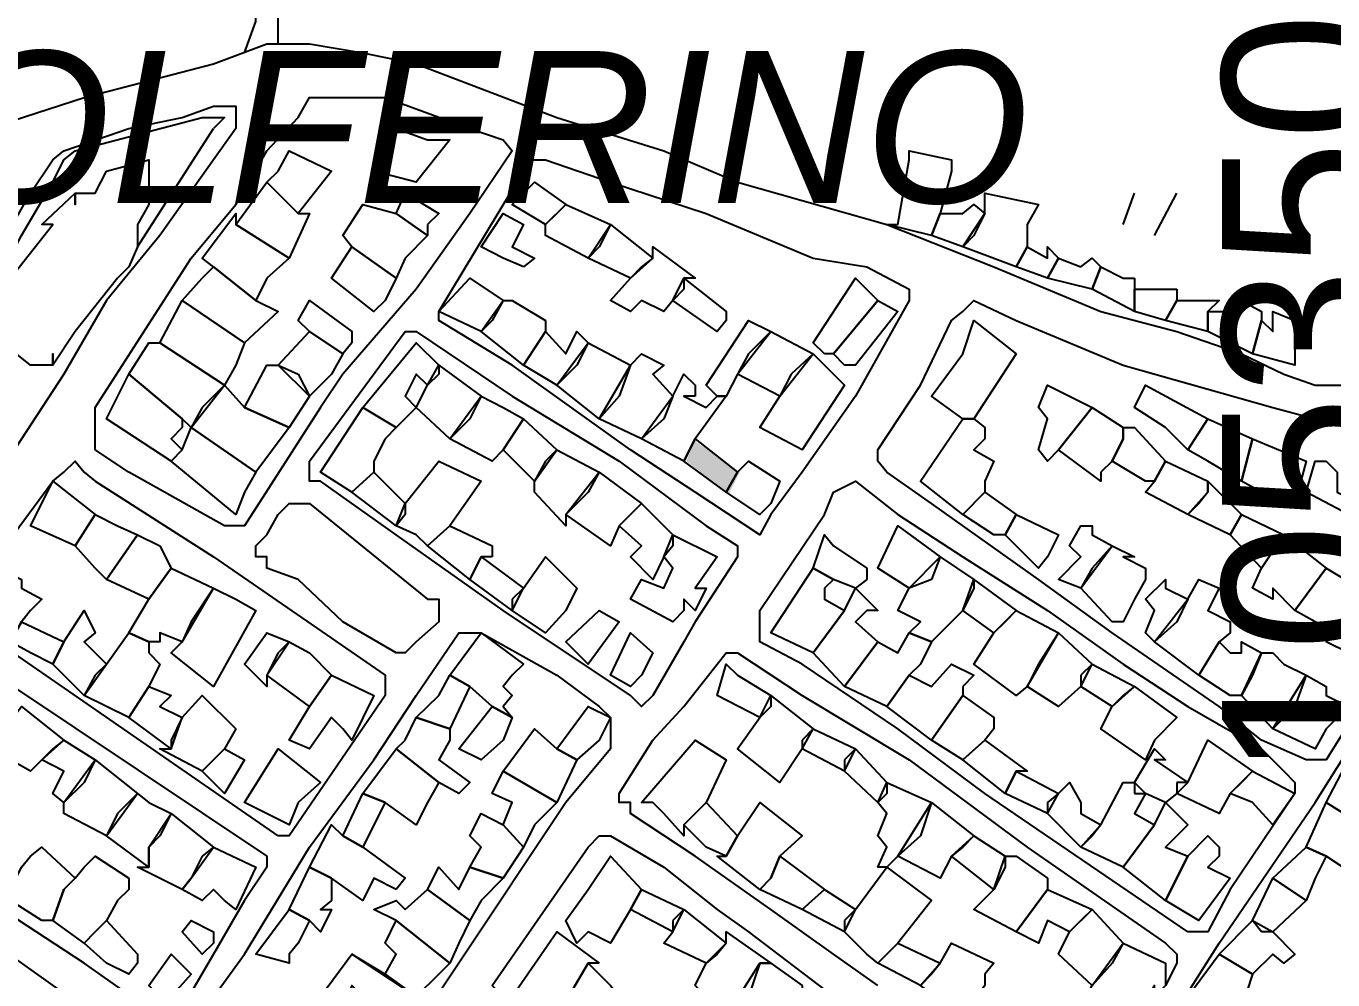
# Model space of a CAD drawing. Header units: millimetres. Extents: x -3588 to 75209, y -3737 to 38254.
# Drawn here: x 6429.4 to 6594.9, y 5485.5 to 5606.2 of the extents above; entities that cross this region are included whole.
import ezdxf

# ---------------------------------------------------------------- set-up
doc = ezdxf.new("R2010")
doc.units = ezdxf.units.MM
for name, color, linetype in [('H', 250, 'Continuous'), ('P', 253, 'Continuous'), ('T', 7, 'Continuous')]:
    doc.layers.add(name, color=color, linetype=linetype)

msp = doc.modelspace()

# ---------------------------------------------------------------- hatches: boundary and pattern name
at = {"layer": 'H', "linetype": 'Continuous'}
msp.add_hatch(color=256, dxfattribs=at).paths.add_polyline_path([(6519.765, 5549.763), (6518.356, 5546.947), (6512.995, 5551.172), (6514.115, 5553.716), (6519.765, 5549.763), (6519.765, 5549.763)])

# ---------------------------------------------------------------- linework, layer by layer
at = {"layer": 'P'}
for points in [[(6457.094, 5602.832), (6458.502, 5606.785), (6458.502, 5610.738), (6459.911, 5618.931)], [(6461.335, 5603.968), (6461.335, 5606.785), (6461.335, 5610.738), (6462.743, 5618.931)], [(6310.868, 5479.475), (6327.24, 5505.161), (6341.915, 5526.894), (6346.156, 5536.208), (6348.701, 5541.858), (6351.518, 5549.763), (6354.334, 5557.957), (6358.287, 5567.543), (6363.664, 5581.099), (6365.073, 5582.507), (6366.481, 5583.643), (6369.026, 5585.052), (6377.204, 5585.052), (6392.167, 5586.46), (6397.528, 5586.46), (6400.361, 5586.46), (6409.675, 5589.293), (6420.686, 5593.245), (6424.639, 5593.245), (6436.769, 5597.182), (6453.141, 5601.423), (6459.911, 5603.968), (6461.335, 5603.968)], [(6461.335, 5603.968), (6463.864, 5603.968)], [(6463.864, 5603.968), (6465.288, 5603.968), (6472.058, 5602.832), (6478.827, 5601.423), (6496.607, 5594.654), (6510.162, 5590.413), (6519.477, 5586.46), (6538.393, 5581.099), (6551.948, 5575.737), (6565.487, 5570.088), (6575.089, 5567.543), (6583.283, 5564.727), (6588.645, 5562.182), (6592.598, 5560.774), (6598.231, 5560.774), (6605.016, 5559.366), (6607.561, 5559.366), (6611.786, 5557.957), (6618.556, 5555.413), (6623.933, 5552.596), (6629.294, 5548.643), (6633.247, 5545.81), (6634.655, 5544.402), (6637.472, 5541.858)], [(6455.958, 5583.643), (6459.911, 5590.413), (6463.864, 5594.654), (6465.288, 5597.182), (6466.696, 5597.182), (6468.105, 5597.182), (6474.874, 5597.182), (6485.613, 5593.245), (6489.838, 5591.821), (6490.974, 5590.413), (6485.613, 5582.507), (6478.827, 5572.921), (6469.513, 5562.182), (6466.696, 5557.957), (6457.094, 5542.994), (6455.958, 5542.994), (6454.549, 5542.994), (6442.419, 5549.763), (6438.178, 5552.596), (6438.178, 5554.004), (6438.178, 5555.413), (6438.178, 5556.533), (6438.178, 5557.957), (6450.324, 5576.858), (6455.958, 5583.643)], [(6419.261, 5544.402), (6417.853, 5545.81), (6420.686, 5555.413), (6422.094, 5555.413), (6424.639, 5560.774), (6422.094, 5560.774), (6419.261, 5556.533), (6420.686, 5555.413), (6416.445, 5547.219), (6413.9, 5548.643), (6416.445, 5555.413), (6420.686, 5562.182), (6424.639, 5571.496), (6428.864, 5579.69), (6432.816, 5586.46), (6434.225, 5589.293), (6435.633, 5590.413), (6451.733, 5594.654), (6454.549, 5594.654), (6453.141, 5593.245)], [(6424.639, 5575.737), (6430, 5585.052), (6432.816, 5589.293), (6434.225, 5590.413), (6442.419, 5593.245), (6449.188, 5594.654), (6453.141, 5596.062), (6454.549, 5596.062), (6455.958, 5596.062), (6455.958, 5594.654), (6455.958, 5593.245), (6453.141, 5589.293), (6446.372, 5579.69), (6439.586, 5571.496), (6434.225, 5562.182), (6426.047, 5549.763)], [(6443.539, 5578.282), (6453.141, 5593.245)], [(6480.235, 5591.821), (6483.068, 5591.821), (6478.827, 5586.46), (6473.466, 5587.868), (6476.283, 5593.245), (6480.235, 5591.821)], [(6461.335, 5587.868), (6462.743, 5590.413), (6468.105, 5587.868), (6463.864, 5582.507), (6459.911, 5586.46), (6461.335, 5587.868)], [(6546.587, 5587.868), (6545.162, 5582.507), (6544.042, 5579.69), (6538.393, 5581.099), (6539.801, 5581.099), (6541.21, 5589.293), (6541.21, 5590.413), (6546.587, 5589.293), (6546.587, 5587.868)], [(6442.419, 5575.737), (6441.01, 5574.329), (6435.633, 5567.543), (6432.816, 5563.319), (6432.816, 5564.727), (6432.816, 5563.319), (6430, 5563.319), (6424.639, 5567.543), (6424.639, 5570.088), (6427.455, 5574.329), (6432.816, 5581.099), (6431.408, 5581.099), (6435.633, 5585.052), (6435.633, 5583.643), (6435.633, 5585.052), (6438.178, 5585.052), (6439.586, 5587.868), (6444.963, 5589.293), (6444.963, 5583.643), (6443.539, 5581.099), (6443.539, 5579.69), (6443.539, 5578.282), (6442.419, 5575.737)], [(6514.115, 5547.219), (6505.937, 5552.596), (6490.974, 5563.319), (6481.66, 5568.968), (6481.66, 5570.088), (6492.382, 5587.868), (6492.382, 5589.293), (6495.199, 5589.293), (6503.393, 5586.46), (6515.524, 5582.507), (6529.079, 5576.858), (6535.848, 5575.737), (6541.21, 5572.921), (6541.21, 5571.496), (6534.44, 5559.366), (6527.67, 5549.763), (6523.718, 5544.402), (6522.309, 5541.858), (6514.115, 5547.219)], [(6463.864, 5582.507), (6465.288, 5582.507), (6462.743, 5576.858), (6455.958, 5581.099), (6459.911, 5586.46), (6463.864, 5582.507)], [(6496.607, 5582.507), (6495.199, 5581.099), (6490.974, 5583.643), (6493.791, 5586.46), (6497.743, 5583.643), (6496.607, 5582.507)], [(6480.235, 5581.099), (6480.235, 5579.69), (6476.283, 5582.507), (6477.419, 5585.052), (6481.66, 5582.507), (6480.235, 5581.099)], [(6556.173, 5581.099), (6556.173, 5578.282), (6554.765, 5575.737), (6547.995, 5578.282), (6550.812, 5582.507), (6550.812, 5585.052), (6557.581, 5583.643), (6556.173, 5581.099)], [(6568.32, 5581.099), (6569.728, 5585.052)], [(6572.273, 5579.69), (6575.089, 5585.052)], [(6477.419, 5576.858), (6476.283, 5574.329), (6470.649, 5578.282), (6469.513, 5579.69), (6472.058, 5583.643), (6476.283, 5582.507), (6480.235, 5579.69), (6477.419, 5576.858)], [(6501.984, 5578.282), (6500.56, 5576.858), (6495.199, 5579.69), (6495.199, 5581.099), (6497.743, 5583.643), (6503.393, 5581.099), (6501.984, 5578.282)], [(6549.403, 5579.69), (6547.995, 5578.282), (6544.042, 5579.69), (6545.162, 5582.507), (6547.995, 5582.507), (6549.403, 5583.643), (6550.812, 5582.507), (6549.403, 5579.69)], [(6459.911, 5574.329), (6458.502, 5571.496), (6453.141, 5575.737), (6451.733, 5576.858), (6455.958, 5582.507), (6455.958, 5581.099), (6462.743, 5576.858), (6459.911, 5574.329)], [(6492.382, 5575.737), (6489.838, 5576.858), (6487.021, 5578.282), (6489.838, 5582.507), (6492.382, 5581.099), (6490.974, 5578.282), (6493.791, 5576.858), (6492.382, 5575.737)], [(6507.346, 5575.737), (6505.937, 5574.329), (6500.56, 5576.858), (6503.393, 5581.099), (6508.754, 5576.858), (6507.346, 5575.737)], [(6474.874, 5571.496), (6473.466, 5570.088), (6468.105, 5574.329), (6470.649, 5578.282), (6476.283, 5574.329), (6474.874, 5571.496)], [(6512.707, 5572.921), (6511.299, 5571.496), (6510.162, 5570.088), (6507.346, 5571.496), (6505.937, 5570.088), (6503.393, 5571.496), (6505.937, 5574.329), (6508.754, 5576.858), (6508.754, 5578.282), (6514.115, 5574.329), (6512.707, 5574.329), (6512.707, 5572.921)], [(6560.126, 5576.858), (6558.718, 5574.329), (6554.765, 5575.737), (6556.173, 5578.282), (6558.718, 5576.858), (6558.718, 5578.282), (6560.126, 5576.858)], [(6565.487, 5575.737), (6564.367, 5572.921), (6558.718, 5574.329), (6560.126, 5576.858), (6562.959, 5575.737), (6564.367, 5576.858), (6565.487, 5575.737)], [(6451.733, 5574.329), (6453.141, 5575.737), (6458.502, 5571.496), (6461.335, 5570.088), (6457.094, 5566.135), (6449.188, 5571.496), (6451.733, 5574.329)], [(6569.728, 5574.329), (6569.728, 5572.921), (6569.728, 5570.088), (6564.367, 5572.921), (6565.487, 5575.737), (6568.32, 5574.329), (6569.728, 5574.329)], [(6488.429, 5568.968), (6487.021, 5567.543), (6481.66, 5570.088), (6485.613, 5574.329), (6489.838, 5571.496), (6488.429, 5568.968)], [(6518.068, 5568.968), (6516.932, 5567.543), (6511.299, 5571.496), (6512.707, 5574.329), (6518.068, 5570.088), (6518.068, 5568.968)], [(6530.487, 5564.727), (6529.079, 5566.135), (6534.44, 5574.329), (6537.257, 5571.496), (6531.623, 5564.727), (6530.487, 5564.727)], [(6455.958, 5563.319), (6454.549, 5560.774), (6446.372, 5566.135), (6449.188, 5571.496), (6457.094, 5566.135), (6455.958, 5563.319)], [(6470.649, 5566.135), (6469.513, 5564.727), (6465.288, 5567.543), (6463.864, 5568.968), (6465.288, 5571.496), (6470.649, 5567.543), (6470.649, 5566.135)], [(6495.199, 5568.968), (6495.199, 5567.543), (6492.382, 5563.319), (6487.021, 5567.543), (6489.838, 5571.496), (6490.974, 5571.496), (6495.199, 5568.968)], [(6533.032, 5563.319), (6531.623, 5564.727), (6537.257, 5571.496), (6539.801, 5570.088), (6534.44, 5563.319), (6533.032, 5563.319)], [(6585.812, 5515.883), (6580.451, 5520.124), (6566.912, 5529.439), (6557.581, 5536.208), (6544.042, 5545.81), (6538.393, 5549.763), (6537.257, 5551.172), (6537.257, 5552.596), (6542.634, 5560.774), (6546.587, 5568.968), (6547.995, 5570.088), (6549.403, 5571.496), (6554.765, 5568.968), (6568.32, 5563.319), (6587.236, 5557.957), (6592.598, 5556.533), (6599.367, 5555.413)], [(6575.089, 5572.921), (6575.089, 5571.496), (6573.681, 5568.968), (6569.728, 5570.088), (6569.728, 5572.921), (6572.273, 5572.921), (6573.681, 5572.921), (6575.089, 5572.921)], [(6579.042, 5570.088), (6579.042, 5567.543), (6573.681, 5568.968), (6575.089, 5571.496), (6577.906, 5571.496), (6580.451, 5571.496), (6579.042, 5570.088)], [(6585.812, 5568.968), (6584.692, 5564.727), (6579.042, 5567.543), (6579.042, 5570.088), (6581.859, 5570.088), (6583.283, 5571.496), (6585.812, 5570.088), (6585.812, 5568.968)], [(6590.053, 5566.135), (6590.053, 5563.319), (6584.692, 5564.727), (6585.812, 5568.968), (6587.236, 5567.543), (6587.236, 5570.088), (6590.053, 5568.968), (6590.053, 5566.135)], [(6520.885, 5564.727), (6519.477, 5562.182), (6518.068, 5559.366), (6516.932, 5559.366), (6515.524, 5560.774), (6520.885, 5568.968), (6523.718, 5567.543), (6520.885, 5564.727)], [(6554.765, 5564.727), (6549.403, 5556.533), (6547.995, 5556.533), (6544.042, 5559.366), (6547.995, 5564.727), (6549.403, 5568.968), (6554.765, 5564.727)], [(6468.105, 5562.182), (6465.288, 5559.366), (6461.335, 5563.319), (6465.288, 5567.543), (6469.513, 5564.727), (6468.105, 5562.182)], [(6505.937, 5521.533), (6489.838, 5532.271), (6476.283, 5541.858), (6466.696, 5548.643), (6465.288, 5548.643), (6465.288, 5549.763), (6465.288, 5551.172), (6477.419, 5567.543), (6478.827, 5567.543), (6490.974, 5559.366), (6504.513, 5551.172), (6515.524, 5542.994), (6519.477, 5540.449), (6519.477, 5539.041), (6514.115, 5530.847), (6512.707, 5528.318), (6508.754, 5521.533), (6507.346, 5520.124), (6505.937, 5521.533)], [(6499.152, 5563.319), (6496.607, 5560.774), (6492.382, 5563.319), (6495.199, 5567.543), (6497.743, 5564.727), (6499.152, 5567.543), (6500.56, 5566.135), (6499.152, 5563.319)], [(6526.262, 5562.182), (6524.838, 5559.366), (6519.477, 5562.182), (6523.718, 5567.543), (6529.079, 5564.727), (6526.262, 5562.182)], [(6451.733, 5557.957), (6450.324, 5555.413), (6449.188, 5556.533), (6442.419, 5562.182), (6444.963, 5566.135), (6446.372, 5566.135), (6454.549, 5560.774), (6451.733, 5557.957)], [(6481.66, 5562.182), (6480.235, 5560.774), (6478.827, 5562.182), (6477.419, 5559.366), (6478.827, 5557.957), (6476.283, 5555.413), (6472.058, 5557.957), (6478.827, 5566.135), (6481.66, 5563.319), (6481.66, 5562.182)], [(6504.513, 5559.366), (6501.984, 5556.533), (6496.607, 5560.774), (6500.56, 5566.135), (6505.937, 5563.319), (6504.513, 5559.366)], [(6463.864, 5562.182), (6465.288, 5559.366), (6462.743, 5555.413), (6457.094, 5557.957), (6459.911, 5563.319), (6461.335, 5563.319), (6463.864, 5562.182)], [(6485.613, 5556.533), (6483.068, 5554.004), (6478.827, 5557.957), (6480.235, 5560.774), (6481.66, 5563.319), (6487.021, 5559.366), (6485.613, 5556.533)], [(6510.162, 5556.533), (6507.346, 5554.004), (6501.984, 5556.533), (6505.937, 5563.319), (6507.346, 5564.727), (6510.162, 5563.319), (6508.754, 5562.182), (6511.299, 5559.366), (6510.162, 5556.533)], [(6531.623, 5562.182), (6533.032, 5560.774), (6527.67, 5552.596), (6522.309, 5555.413), (6524.838, 5559.366), (6529.079, 5564.727), (6531.623, 5562.182)], [(6449.188, 5555.413), (6447.78, 5554.004), (6449.188, 5552.596), (6447.78, 5551.172), (6439.586, 5556.533), (6442.419, 5562.182), (6449.188, 5556.533), (6449.188, 5555.413)], [(6514.115, 5559.366), (6512.707, 5559.366), (6515.524, 5557.957), (6516.932, 5559.366), (6518.068, 5559.366), (6514.115, 5554.004), (6512.707, 5551.172), (6507.346, 5554.004), (6511.299, 5559.366), (6512.707, 5562.182), (6514.115, 5560.774), (6514.115, 5559.366)], [(6457.094, 5557.957), (6462.743, 5555.413), (6458.502, 5549.763), (6450.324, 5555.413), (6454.549, 5560.774), (6457.094, 5557.957)], [(6564.367, 5557.957), (6560.126, 5552.596), (6558.718, 5551.172), (6557.581, 5552.596), (6558.718, 5556.533), (6557.581, 5557.957), (6558.718, 5560.774), (6564.367, 5557.957)], [(6573.681, 5555.413), (6569.728, 5557.957), (6571.137, 5560.774), (6579.042, 5556.533), (6576.498, 5552.596), (6573.681, 5555.413)], [(6489.838, 5557.957), (6492.382, 5556.533), (6489.838, 5552.596), (6488.429, 5551.172), (6483.068, 5554.004), (6487.021, 5559.366), (6489.838, 5557.957)], [(6474.874, 5554.004), (6473.466, 5551.172), (6473.466, 5549.763), (6470.649, 5547.219), (6466.696, 5549.763), (6472.058, 5557.957), (6476.283, 5555.413), (6474.874, 5554.004)], [(6565.487, 5549.763), (6565.487, 5548.643), (6560.126, 5552.596), (6564.367, 5557.957), (6568.32, 5555.413), (6568.32, 5554.004), (6566.912, 5551.172), (6565.487, 5549.763)], [(6457.094, 5547.219), (6455.958, 5544.402), (6447.78, 5551.172), (6449.188, 5552.596), (6450.324, 5555.413), (6458.502, 5549.763), (6457.094, 5547.219)], [(6495.199, 5551.172), (6493.791, 5548.643), (6489.838, 5552.596), (6492.382, 5556.533), (6496.607, 5552.596), (6495.199, 5551.172)], [(6550.812, 5554.004), (6549.403, 5552.596), (6551.948, 5551.172), (6550.812, 5548.643), (6550.812, 5547.219), (6547.995, 5544.402), (6542.634, 5548.643), (6547.995, 5556.533), (6549.403, 5556.533), (6550.812, 5555.413), (6550.812, 5554.004)], [(6573.681, 5551.172), (6572.273, 5548.643), (6571.137, 5548.643), (6566.912, 5551.172), (6568.32, 5554.004), (6568.32, 5555.413), (6569.728, 5555.413), (6573.681, 5551.172)], [(6579.042, 5551.172), (6576.498, 5552.596), (6579.042, 5556.533), (6584.692, 5554.004), (6583.283, 5548.643), (6579.042, 5551.172)], [(6519.477, 5549.763), (6518.068, 5547.219), (6512.707, 5551.172), (6514.115, 5554.004), (6519.477, 5549.763), (6519.477, 5549.763)], [(6585.812, 5547.219), (6583.283, 5548.643), (6584.692, 5554.004), (6591.461, 5551.172), (6590.053, 5545.81), (6585.812, 5547.219)], [(6500.56, 5547.219), (6497.743, 5544.402), (6497.743, 5542.994), (6493.791, 5547.219), (6493.791, 5548.643), (6496.607, 5552.596), (6501.984, 5549.763), (6500.56, 5547.219)], [(6461.335, 5503.753), (6422.094, 5530.847), (6420.686, 5530.847), (6420.686, 5532.271), (6432.816, 5548.643), (6434.225, 5549.763), (6435.633, 5551.172), (6436.769, 5549.763), (6438.178, 5548.643), (6453.141, 5539.041), (6474.874, 5524.077), (6474.874, 5521.533), (6462.743, 5503.753), (6461.335, 5503.753)], [(6478.827, 5541.858), (6476.283, 5542.994), (6477.419, 5545.81), (6481.66, 5551.172), (6487.021, 5548.643), (6483.068, 5542.994), (6480.235, 5540.449), (6478.827, 5541.858)], [(6523.718, 5545.81), (6522.309, 5544.402), (6518.068, 5547.219), (6519.477, 5549.763), (6520.885, 5551.172), (6524.838, 5548.643), (6523.718, 5545.81)], [(6577.906, 5545.81), (6576.498, 5544.402), (6571.137, 5547.219), (6572.273, 5548.643), (6573.681, 5551.172), (6579.042, 5548.643), (6579.042, 5547.219), (6577.906, 5545.81)], [(6594.006, 5551.172), (6595.414, 5549.763), (6595.414, 5547.219), (6598.231, 5545.81), (6596.822, 5544.402), (6591.461, 5547.219), (6592.598, 5551.172), (6594.006, 5551.172)], [(6431.408, 5545.81), (6432.816, 5548.643), (6438.178, 5544.402), (6435.633, 5540.449), (6430, 5542.994), (6431.408, 5545.81)], [(6477.419, 5544.402), (6476.283, 5542.994), (6470.649, 5547.219), (6473.466, 5549.763), (6477.419, 5545.81), (6477.419, 5544.402)], [(6505.937, 5544.402), (6504.513, 5542.994), (6503.393, 5540.449), (6497.743, 5544.402), (6501.984, 5549.763), (6507.346, 5545.81), (6505.937, 5544.402)], [(6576.498, 5491.622), (6550.812, 5509.114), (6539.801, 5517.308), (6527.67, 5525.486), (6522.309, 5528.318), (6522.309, 5529.439), (6522.309, 5532.271), (6530.487, 5544.402), (6531.623, 5547.219), (6534.44, 5548.643), (6539.801, 5544.402), (6547.995, 5539.041), (6558.718, 5532.271), (6568.32, 5525.486), (6576.498, 5520.124), (6585.812, 5514.763), (6588.645, 5511.947), (6590.053, 5510.522), (6590.053, 5509.114), (6581.859, 5496.983), (6579.042, 5491.622), (6577.906, 5491.622), (6576.498, 5491.622)], [(6583.283, 5544.402), (6581.859, 5541.858), (6576.498, 5544.402), (6579.042, 5547.219), (6579.042, 5548.643), (6583.283, 5544.402)], [(6554.765, 5544.402), (6553.356, 5541.858), (6551.948, 5541.858), (6547.995, 5544.402), (6550.812, 5547.219), (6554.765, 5544.402)], [(6469.513, 5530.847), (6463.864, 5536.208), (6459.911, 5537.633), (6459.911, 5539.041), (6458.502, 5539.041), (6458.502, 5540.449), (6459.911, 5541.858), (6461.335, 5544.402), (6462.743, 5545.81), (6463.864, 5545.81), (6465.288, 5545.81), (6480.235, 5533.68), (6481.66, 5533.68), (6481.66, 5532.271), (6481.66, 5530.847), (6478.827, 5528.318), (6477.419, 5526.894), (6476.283, 5526.894), (6469.513, 5530.847)], [(6511.299, 5540.449), (6510.162, 5539.041), (6508.754, 5536.208), (6505.937, 5539.041), (6507.346, 5540.449), (6504.513, 5542.994), (6507.346, 5545.81), (6511.299, 5541.858), (6511.299, 5540.449)], [(6614.331, 5545.81), (6594.006, 5513.355), (6592.598, 5513.355), (6591.461, 5513.355), (6585.812, 5515.883)], [(6441.01, 5542.994), (6443.539, 5541.858), (6439.586, 5536.208), (6438.178, 5537.633), (6435.633, 5540.449), (6438.178, 5544.402), (6441.01, 5542.994)], [(6558.718, 5539.041), (6557.581, 5537.633), (6553.356, 5541.858), (6554.765, 5544.402), (6560.126, 5541.858), (6558.718, 5539.041)], [(6588.645, 5541.858), (6585.812, 5537.633), (6581.859, 5541.858), (6583.283, 5544.402), (6588.645, 5541.858)], [(6446.372, 5540.449), (6447.78, 5537.633), (6444.963, 5533.68), (6439.586, 5536.208), (6443.539, 5541.858), (6446.372, 5540.449)], [(6488.429, 5539.041), (6487.021, 5539.041), (6485.613, 5536.208), (6480.235, 5540.449), (6483.068, 5542.994), (6488.429, 5540.449), (6488.429, 5539.041)], [(6512.707, 5532.271), (6511.299, 5530.847), (6505.937, 5533.68), (6507.346, 5536.208), (6510.162, 5535.088), (6511.299, 5537.633), (6510.162, 5539.041), (6511.299, 5541.858), (6516.932, 5539.041), (6514.115, 5535.088), (6515.524, 5535.088), (6514.115, 5532.271), (6512.707, 5533.68), (6512.707, 5532.271)], [(6535.848, 5536.208), (6534.44, 5535.088), (6531.623, 5536.208), (6529.079, 5537.633), (6530.487, 5541.858), (6531.623, 5540.449), (6535.848, 5537.633), (6535.848, 5536.208)], [(6544.042, 5536.208), (6541.21, 5535.088), (6537.257, 5537.633), (6539.801, 5542.994), (6545.162, 5539.041), (6544.042, 5536.208)], [(6564.367, 5537.633), (6562.959, 5535.088), (6560.126, 5536.208), (6562.959, 5539.041), (6561.534, 5540.449), (6562.959, 5542.994), (6564.367, 5542.994), (6564.367, 5541.858), (6566.912, 5540.449), (6564.367, 5537.633)], [(6594.006, 5537.633), (6590.053, 5532.271), (6587.236, 5535.088), (6587.236, 5533.68), (6584.692, 5535.088), (6585.812, 5537.633), (6588.645, 5541.858), (6594.006, 5537.633)], [(6569.728, 5533.68), (6568.32, 5530.847), (6566.912, 5530.847), (6562.959, 5535.088), (6566.912, 5540.449), (6569.728, 5539.041), (6568.32, 5539.041), (6571.137, 5537.633), (6571.137, 5536.208), (6569.728, 5533.68)], [(6490.974, 5533.68), (6490.974, 5532.271), (6485.613, 5536.208), (6487.021, 5539.041), (6492.382, 5535.088), (6490.974, 5533.68)], [(6497.743, 5532.271), (6495.199, 5529.439), (6490.974, 5532.271), (6492.382, 5535.088), (6495.199, 5539.041), (6499.152, 5535.088), (6497.743, 5532.271)], [(6549.403, 5535.088), (6547.995, 5532.271), (6544.042, 5528.318), (6541.21, 5529.439), (6542.634, 5530.847), (6539.801, 5532.271), (6541.21, 5535.088), (6545.162, 5539.041), (6549.403, 5536.208), (6549.403, 5535.088)], [(6430, 5532.271), (6428.864, 5530.847), (6427.455, 5528.318), (6422.094, 5532.271), (6426.047, 5537.633), (6428.864, 5536.208), (6428.864, 5535.088), (6431.408, 5533.68), (6430, 5532.271)], [(6450.324, 5530.847), (6449.188, 5528.318), (6446.372, 5529.439), (6446.372, 5528.318), (6444.963, 5528.318), (6442.419, 5529.439), (6444.963, 5533.68), (6447.78, 5537.633), (6453.141, 5535.088), (6450.324, 5530.847)], [(6530.487, 5535.088), (6530.487, 5533.68), (6533.032, 5532.271), (6529.079, 5526.894), (6523.718, 5529.439), (6529.079, 5537.633), (6531.623, 5536.208), (6530.487, 5535.088)], [(6598.231, 5535.088), (6595.414, 5529.439), (6592.598, 5530.847), (6590.053, 5532.271), (6594.006, 5537.633), (6598.231, 5535.088)], [(6455.958, 5533.68), (6458.502, 5532.271), (6453.141, 5522.669), (6447.78, 5526.894), (6449.188, 5528.318), (6453.141, 5535.088), (6455.958, 5533.68)], [(6535.848, 5532.271), (6534.44, 5530.847), (6537.257, 5528.318), (6533.032, 5522.669), (6529.079, 5526.894), (6533.032, 5532.271), (6534.44, 5535.088), (6537.257, 5532.271), (6535.848, 5532.271)], [(6553.356, 5530.847), (6551.948, 5529.439), (6547.995, 5532.271), (6549.403, 5536.208), (6554.765, 5532.271), (6553.356, 5530.847)], [(6575.089, 5530.847), (6572.273, 5528.318), (6571.137, 5529.439), (6572.273, 5532.271), (6571.137, 5533.68), (6573.681, 5536.208), (6573.681, 5535.088), (6576.498, 5533.68), (6575.089, 5530.847)], [(6580.451, 5535.088), (6579.042, 5532.271), (6581.859, 5530.847), (6581.859, 5529.439), (6580.451, 5528.318), (6577.906, 5524.077), (6572.273, 5528.318), (6576.498, 5533.68), (6577.906, 5536.208), (6580.451, 5535.088)], [(6602.184, 5528.318), (6600.775, 5525.486), (6598.231, 5526.894), (6596.822, 5526.894), (6594.006, 5528.318), (6595.414, 5529.439), (6598.231, 5535.088), (6599.367, 5536.208), (6605.016, 5532.271), (6603.608, 5530.847), (6602.184, 5528.318)], [(6438.178, 5524.077), (6436.769, 5521.533), (6432.816, 5525.486), (6434.225, 5528.318), (6436.769, 5532.271), (6438.178, 5529.439), (6436.769, 5528.318), (6439.586, 5525.486), (6438.178, 5524.077)], [(6499.152, 5526.894), (6497.743, 5528.318), (6501.984, 5532.271), (6504.513, 5530.847), (6500.56, 5525.486), (6499.152, 5526.894)], [(6557.581, 5525.486), (6556.173, 5522.669), (6554.765, 5521.533), (6549.403, 5525.486), (6551.948, 5529.439), (6554.765, 5532.271), (6560.126, 5529.439), (6557.581, 5525.486)], [(6430, 5526.894), (6427.455, 5528.318), (6428.864, 5530.847), (6434.225, 5528.318), (6432.816, 5525.486), (6430, 5526.894)], [(6444.963, 5526.894), (6446.372, 5525.486), (6444.963, 5522.669), (6442.419, 5518.716), (6436.769, 5521.533), (6439.586, 5525.486), (6442.419, 5529.439), (6444.963, 5528.318), (6444.963, 5526.894)], [(6466.696, 5467.344), (6465.288, 5468.464), (6453.141, 5476.658), (6451.733, 5478.067), (6450.324, 5478.067), (6450.324, 5479.475), (6457.094, 5488.789), (6465.288, 5502.344), (6473.466, 5513.355), (6478.827, 5521.533), (6484.188, 5529.439), (6485.613, 5529.439), (6487.021, 5529.439), (6496.607, 5524.077), (6501.984, 5520.124), (6503.393, 5518.716), (6503.393, 5517.308), (6503.393, 5514.763), (6497.743, 5507.994), (6484.188, 5487.669), (6470.649, 5467.344), (6469.513, 5465.92), (6468.105, 5465.92), (6466.696, 5467.344)], [(6461.335, 5526.894), (6459.911, 5524.077), (6459.911, 5522.669), (6457.094, 5525.486), (6459.911, 5529.439), (6462.743, 5528.318), (6461.335, 5526.894)], [(6490.974, 5524.077), (6489.838, 5522.669), (6490.974, 5521.533), (6489.838, 5520.124), (6490.974, 5518.716), (6488.429, 5520.124), (6485.613, 5522.669), (6483.068, 5524.077), (6487.021, 5529.439), (6492.382, 5525.486), (6490.974, 5524.077)], [(6507.346, 5524.077), (6505.937, 5522.669), (6503.393, 5524.077), (6505.937, 5529.439), (6508.754, 5526.894), (6507.346, 5524.077)], [(6542.634, 5525.486), (6541.21, 5524.077), (6538.393, 5520.124), (6533.032, 5522.669), (6537.257, 5528.318), (6539.801, 5526.894), (6541.21, 5529.439), (6544.042, 5528.318), (6542.634, 5525.486)], [(6566.912, 5429.223), (6565.487, 5430.648), (6549.403, 5441.37), (6549.403, 5442.779), (6549.403, 5444.187), (6562.959, 5461.695), (6573.681, 5479.475), (6580.451, 5490.198), (6592.598, 5507.994), (6606.137, 5529.439)], [(6562.959, 5524.077), (6562.959, 5522.669), (6560.126, 5520.124), (6556.173, 5522.669), (6560.126, 5529.439), (6564.367, 5525.486), (6562.959, 5524.077)], [(6416.445, 5525.486), (6417.853, 5528.318), (6419.261, 5528.318), (6459.911, 5501.208), (6459.911, 5499.8), (6457.094, 5495.559), (6453.141, 5488.789), (6449.188, 5482.02), (6447.78, 5480.883), (6446.372, 5480.883), (6436.769, 5487.669), (6424.639, 5495.559), (6416.445, 5501.208), (6407.13, 5507.994), (6407.13, 5509.114), (6405.722, 5509.114), (6405.722, 5510.522), (6415.308, 5522.669), (6416.445, 5525.486)], [(6465.288, 5526.894), (6468.105, 5524.077), (6465.288, 5520.124), (6459.911, 5524.077), (6462.743, 5528.318), (6465.288, 5526.894)], [(6512.707, 5520.124), (6516.932, 5525.486), (6518.068, 5526.894), (6519.477, 5526.894), (6527.67, 5521.533), (6541.21, 5513.355), (6556.173, 5502.344), (6573.681, 5490.198), (6575.089, 5488.789), (6575.089, 5487.669), (6573.681, 5484.836)], [(6584.692, 5524.077), (6583.283, 5521.533), (6581.859, 5521.533), (6577.906, 5524.077), (6580.451, 5528.318), (6581.859, 5526.894), (6583.283, 5526.894), (6583.283, 5528.318), (6585.812, 5526.894), (6584.692, 5524.077)], [(6590.053, 5520.124), (6587.236, 5517.308), (6583.283, 5521.533), (6585.812, 5526.894), (6587.236, 5526.894), (6588.645, 5525.486), (6591.461, 5524.077), (6590.053, 5520.124)], [(6523.718, 5520.124), (6522.309, 5518.716), (6516.932, 5521.533), (6518.068, 5525.486), (6519.477, 5524.077), (6523.718, 5521.533), (6523.718, 5520.124)], [(6547.995, 5522.669), (6547.995, 5521.533), (6544.042, 5515.883), (6538.393, 5520.124), (6541.21, 5524.077), (6544.042, 5522.669), (6546.587, 5525.486), (6549.403, 5524.077), (6547.995, 5522.669)], [(6568.32, 5521.533), (6566.912, 5520.124), (6562.959, 5522.669), (6564.367, 5525.486), (6569.728, 5522.669), (6568.32, 5521.533)], [(6469.513, 5517.308), (6468.105, 5518.716), (6465.288, 5514.763), (6462.743, 5515.883), (6465.288, 5520.124), (6468.105, 5524.077), (6473.466, 5521.533), (6470.649, 5515.883), (6469.513, 5517.308)], [(6481.66, 5521.533), (6483.068, 5524.077), (6485.613, 5522.669), (6483.068, 5517.308), (6478.827, 5518.716), (6481.66, 5521.533)], [(6594.006, 5517.308), (6592.598, 5514.763), (6587.236, 5517.308), (6591.461, 5524.077), (6594.006, 5522.669), (6594.006, 5521.533), (6596.822, 5520.124), (6594.006, 5517.308)], [(6447.78, 5515.883), (6447.78, 5514.763), (6442.419, 5518.716), (6444.963, 5522.669), (6447.78, 5521.533), (6446.372, 5520.124), (6449.188, 5518.716), (6447.78, 5515.883)], [(6572.273, 5515.883), (6571.137, 5513.355), (6565.487, 5517.308), (6566.912, 5520.124), (6569.728, 5522.669), (6575.089, 5518.716), (6572.273, 5515.883)], [(6451.733, 5511.947), (6446.372, 5514.763), (6447.78, 5514.763), (6449.188, 5518.716), (6451.733, 5521.533), (6455.958, 5517.308), (6454.549, 5514.763), (6451.733, 5511.947)], [(6527.67, 5515.883), (6527.67, 5514.763), (6524.838, 5510.522), (6519.477, 5514.763), (6522.309, 5518.716), (6523.718, 5521.533), (6529.079, 5517.308), (6527.67, 5515.883)], [(6551.948, 5517.308), (6550.812, 5515.883), (6547.995, 5513.355), (6544.042, 5515.883), (6547.995, 5521.533), (6551.948, 5518.716), (6551.948, 5517.308)], [(6432.816, 5514.763), (6431.408, 5513.355), (6430, 5511.947), (6427.455, 5513.355), (6426.047, 5510.522), (6423.214, 5511.947), (6424.639, 5514.763), (6428.864, 5520.124), (6434.225, 5515.883), (6432.816, 5514.763)], [(6477.419, 5515.883), (6478.827, 5518.716), (6483.068, 5517.308), (6483.068, 5515.883), (6481.66, 5513.355), (6485.613, 5510.522), (6484.188, 5509.114), (6481.66, 5510.522), (6476.283, 5514.763), (6477.419, 5515.883)], [(6489.838, 5515.883), (6487.021, 5513.355), (6484.188, 5514.763), (6488.429, 5520.124), (6490.974, 5518.716), (6489.838, 5515.883)], [(6501.984, 5515.883), (6499.152, 5513.355), (6496.607, 5514.763), (6500.56, 5520.124), (6503.393, 5518.716), (6501.984, 5515.883)], [(6537.257, 5484.836), (6531.623, 5488.789), (6523.718, 5494.439), (6514.115, 5501.208), (6505.937, 5506.569), (6505.937, 5507.994), (6504.513, 5507.994), (6504.513, 5509.114), (6508.754, 5515.883), (6512.707, 5520.124)], [(6496.607, 5514.763), (6499.152, 5513.355), (6496.607, 5507.994), (6489.838, 5511.947), (6493.791, 5517.308), (6496.607, 5514.763)], [(6533.032, 5513.355), (6533.032, 5511.947), (6527.67, 5514.763), (6529.079, 5517.308), (6534.44, 5514.763), (6533.032, 5513.355)], [(6436.769, 5510.522), (6434.225, 5507.994), (6432.816, 5509.114), (6434.225, 5511.947), (6431.408, 5513.355), (6434.225, 5515.883), (6438.178, 5513.355), (6436.769, 5510.522)], [(6508.754, 5507.994), (6507.346, 5507.994), (6514.115, 5515.883), (6518.068, 5513.355), (6515.524, 5507.994), (6512.707, 5505.161), (6512.707, 5503.753), (6510.162, 5506.569), (6508.754, 5507.994)], [(6554.765, 5511.947), (6553.356, 5509.114), (6547.995, 5513.355), (6550.812, 5515.883), (6556.173, 5511.947), (6554.765, 5511.947)], [(6583.283, 5510.522), (6581.859, 5509.114), (6580.451, 5506.569), (6575.089, 5509.114), (6576.498, 5510.522), (6579.042, 5515.883), (6584.692, 5511.947), (6583.283, 5510.522)], [(6453.141, 5510.522), (6451.733, 5511.947), (6454.549, 5514.763), (6457.094, 5513.355), (6454.549, 5509.114), (6453.141, 5510.522)], [(6463.864, 5507.994), (6462.743, 5505.161), (6457.094, 5507.994), (6461.335, 5514.763), (6466.696, 5510.522), (6463.864, 5507.994)], [(6480.235, 5507.994), (6478.827, 5505.161), (6474.874, 5507.994), (6472.058, 5509.114), (6476.283, 5514.763), (6481.66, 5510.522), (6480.235, 5507.994)], [(6538.393, 5509.114), (6537.257, 5507.994), (6533.032, 5511.947), (6534.44, 5514.763), (6538.393, 5510.522), (6538.393, 5509.114)], [(6575.089, 5510.522), (6575.089, 5509.114), (6573.681, 5507.994), (6571.137, 5509.114), (6569.728, 5510.522), (6572.273, 5514.763), (6573.681, 5513.355), (6572.273, 5513.355), (6576.498, 5510.522), (6575.089, 5510.522)], [(6441.01, 5506.569), (6439.586, 5503.753), (6434.225, 5506.569), (6434.225, 5507.994), (6438.178, 5513.355), (6443.539, 5509.114), (6441.01, 5506.569)], [(6493.791, 5505.161), (6492.382, 5502.344), (6489.838, 5505.161), (6490.974, 5507.994), (6488.429, 5509.114), (6489.838, 5511.947), (6496.607, 5507.994), (6493.791, 5505.161)], [(6558.718, 5507.994), (6558.718, 5506.569), (6553.356, 5509.114), (6554.765, 5511.947), (6560.126, 5509.114), (6558.718, 5507.994)], [(6584.692, 5507.994), (6581.859, 5509.114), (6584.692, 5511.947), (6590.053, 5509.114), (6587.236, 5505.161), (6584.692, 5507.994)], [(6594.006, 5507.994), (6596.822, 5513.355), (6598.231, 5513.355), (6603.608, 5509.114), (6606.137, 5507.994), (6603.608, 5502.344), (6600.775, 5503.753), (6594.006, 5507.994)], [(6542.634, 5503.753), (6539.801, 5501.208), (6538.393, 5499.8), (6537.257, 5499.8), (6538.393, 5502.344), (6537.257, 5503.753), (6538.393, 5506.569), (6537.257, 5507.994), (6538.393, 5510.522), (6544.042, 5507.994), (6542.634, 5503.753)], [(6564.367, 5503.753), (6562.959, 5502.344), (6558.718, 5506.569), (6560.126, 5509.114), (6561.534, 5510.522), (6562.959, 5507.994), (6562.959, 5506.569), (6565.487, 5505.161), (6564.367, 5503.753)], [(6569.728, 5509.114), (6571.137, 5509.114), (6569.728, 5506.569), (6572.273, 5505.161), (6568.32, 5499.8), (6562.959, 5502.344), (6565.487, 5505.161), (6568.32, 5510.522), (6569.728, 5510.522), (6569.728, 5509.114)], [(6446.372, 5503.753), (6444.963, 5502.344), (6444.963, 5501.208), (6444.963, 5499.8), (6439.586, 5503.753), (6443.539, 5509.114), (6444.963, 5507.994), (6447.78, 5506.569), (6446.372, 5503.753)], [(6473.466, 5505.161), (6472.058, 5502.344), (6469.513, 5503.753), (6472.058, 5509.114), (6474.874, 5507.994), (6473.466, 5505.161)], [(6515.524, 5502.344), (6512.707, 5505.161), (6515.524, 5507.994), (6519.477, 5503.753), (6518.068, 5501.208), (6515.524, 5502.344)], [(6522.309, 5496.983), (6516.932, 5501.208), (6518.068, 5501.208), (6519.477, 5503.753), (6522.309, 5507.994), (6527.67, 5503.753), (6524.838, 5501.208), (6523.718, 5498.391), (6522.309, 5496.983)], [(6547.995, 5502.344), (6546.587, 5501.208), (6545.162, 5498.391), (6539.801, 5501.208), (6544.042, 5507.994), (6549.403, 5503.753), (6547.995, 5502.344)], [(6575.089, 5503.753), (6573.681, 5502.344), (6576.498, 5501.208), (6573.681, 5495.559), (6568.32, 5499.8), (6572.273, 5505.161), (6573.681, 5507.994), (6576.498, 5505.161), (6575.089, 5503.753)], [(6599.367, 5501.208), (6598.231, 5498.391), (6594.006, 5501.208), (6591.461, 5502.344), (6594.006, 5507.994), (6600.775, 5503.753), (6599.367, 5501.208)], [(6451.733, 5501.208), (6450.324, 5498.391), (6449.188, 5496.983), (6443.539, 5499.8), (6444.963, 5499.8), (6444.963, 5501.208), (6444.963, 5502.344), (6447.78, 5506.569), (6453.141, 5502.344), (6451.733, 5501.208)], [(6489.838, 5505.161), (6492.382, 5502.344), (6489.838, 5498.391), (6485.613, 5499.8), (6487.021, 5502.344), (6485.613, 5503.753), (6487.021, 5506.569), (6489.838, 5505.161)], [(6408.539, 5502.344), (6409.675, 5501.208), (6423.214, 5491.622), (6432.816, 5484.836), (6442.419, 5478.067), (6443.539, 5478.067), (6443.539, 5476.658), (6443.539, 5475.234), (6441.01, 5472.705), (6430, 5456.334), (6389.35, 5484.836), (6388.214, 5484.836), (6389.35, 5486.245), (6394.984, 5494.439), (6401.769, 5503.753), (6404.314, 5505.161), (6404.314, 5503.753), (6405.722, 5503.753), (6408.539, 5502.344)], [(6476.283, 5496.983), (6473.466, 5498.391), (6472.058, 5495.559), (6468.105, 5498.391), (6465.288, 5499.8), (6468.105, 5505.161), (6469.513, 5503.753), (6472.058, 5502.344), (6477.419, 5498.391), (6476.283, 5496.983)], [(6545.162, 5445.595), (6544.042, 5445.595), (6534.44, 5452.381), (6519.477, 5461.695), (6500.56, 5475.234), (6489.838, 5482.02), (6489.838, 5483.428), (6488.429, 5484.836), (6500.56, 5502.344), (6501.984, 5503.753), (6503.393, 5503.753), (6510.162, 5499.8), (6516.932, 5494.439), (6520.885, 5491.622), (6531.623, 5483.428), (6539.801, 5478.067), (6549.403, 5471.297), (6556.173, 5467.344), (6557.581, 5465.92), (6558.718, 5464.512), (6558.718, 5461.695), (6553.356, 5454.909), (6546.587, 5445.595), (6545.162, 5445.595)], [(6553.356, 5499.8), (6551.948, 5496.983), (6546.587, 5501.208), (6549.403, 5503.753), (6553.356, 5501.208), (6553.356, 5499.8)], [(6580.451, 5501.208), (6579.042, 5499.8), (6581.859, 5498.391), (6577.906, 5493.03), (6573.681, 5495.559), (6576.498, 5501.208), (6579.042, 5503.753), (6580.451, 5502.344), (6580.451, 5501.208)], [(6431.408, 5493.03), (6427.455, 5495.559), (6427.455, 5496.983), (6428.864, 5499.8), (6430, 5501.208), (6431.408, 5502.344), (6435.633, 5498.391), (6434.225, 5496.983), (6432.816, 5493.03), (6431.408, 5493.03)], [(6454.549, 5495.559), (6453.141, 5496.983), (6451.733, 5495.559), (6449.188, 5496.983), (6450.324, 5498.391), (6453.141, 5502.344), (6458.502, 5499.8), (6455.958, 5494.439), (6454.549, 5495.559)], [(6592.598, 5498.391), (6591.461, 5495.559), (6587.236, 5498.391), (6591.461, 5502.344), (6594.006, 5501.208), (6592.598, 5498.391)], [(6442.419, 5496.983), (6441.01, 5495.559), (6439.586, 5493.03), (6438.178, 5491.622), (6436.769, 5490.198), (6432.816, 5493.03), (6434.225, 5496.983), (6435.633, 5498.391), (6436.769, 5499.8), (6438.178, 5501.208), (6442.419, 5498.391), (6442.419, 5496.983)], [(6500.56, 5496.983), (6503.393, 5501.208), (6507.346, 5496.983), (6505.937, 5494.439), (6503.393, 5490.198), (6500.56, 5491.622), (6499.152, 5490.198), (6497.743, 5493.03), (6500.56, 5496.983)], [(6527.67, 5494.439), (6522.309, 5496.983), (6523.718, 5498.391), (6524.838, 5501.208), (6530.487, 5496.983), (6527.67, 5494.439)], [(6558.718, 5498.391), (6558.718, 5496.983), (6554.765, 5491.622), (6549.403, 5494.439), (6551.948, 5496.983), (6553.356, 5501.208), (6554.765, 5501.208), (6558.718, 5498.391)], [(6468.105, 5496.983), (6468.105, 5495.559), (6466.696, 5494.439), (6468.105, 5494.439), (6466.696, 5491.622), (6465.288, 5493.03), (6462.743, 5494.439), (6465.288, 5499.8), (6468.105, 5498.391), (6468.105, 5496.983)], [(6487.021, 5495.559), (6485.613, 5493.03), (6480.235, 5496.983), (6481.66, 5499.8), (6484.188, 5496.983), (6485.613, 5499.8), (6489.838, 5498.391), (6487.021, 5495.559)], [(6535.848, 5488.789), (6533.032, 5491.622), (6534.44, 5494.439), (6538.393, 5499.8), (6544.042, 5495.559), (6539.801, 5490.198), (6537.257, 5487.669), (6535.848, 5488.789)], [(6585.812, 5491.622), (6584.692, 5493.03), (6587.236, 5498.391), (6591.461, 5495.559), (6587.236, 5491.622), (6585.812, 5491.622)], [(6484.188, 5490.198), (6483.068, 5487.669), (6476.283, 5493.03), (6473.466, 5494.439), (6476.283, 5495.559), (6477.419, 5494.439), (6480.235, 5496.983), (6485.613, 5493.03), (6484.188, 5490.198)], [(6511.299, 5493.03), (6511.299, 5491.622), (6505.937, 5494.439), (6507.346, 5496.983), (6512.707, 5494.439), (6511.299, 5493.03)], [(6533.032, 5493.03), (6533.032, 5491.622), (6527.67, 5494.439), (6530.487, 5496.983), (6534.44, 5494.439), (6533.032, 5493.03)], [(6562.959, 5493.03), (6561.534, 5491.622), (6558.718, 5493.03), (6557.581, 5490.198), (6554.765, 5491.622), (6558.718, 5496.983), (6564.367, 5494.439), (6562.959, 5493.03)], [(6463.864, 5490.198), (6462.743, 5488.789), (6462.743, 5487.669), (6458.502, 5488.789), (6462.743, 5494.439), (6465.288, 5493.03), (6463.864, 5490.198)], [(6516.932, 5488.789), (6515.524, 5487.669), (6510.162, 5490.198), (6511.299, 5491.622), (6512.707, 5494.439), (6518.068, 5490.198), (6516.932, 5488.789)], [(6566.912, 5487.669), (6564.367, 5484.836), (6560.126, 5488.789), (6561.534, 5491.622), (6564.367, 5494.439), (6568.32, 5490.198), (6566.912, 5487.669)], [(6443.539, 5487.669), (6442.419, 5486.245), (6439.586, 5487.669), (6436.769, 5490.198), (6438.178, 5491.622), (6439.586, 5493.03), (6443.539, 5488.789), (6443.539, 5487.669)], [(6453.141, 5490.198), (6451.733, 5488.789), (6449.188, 5491.622), (6450.324, 5493.03), (6453.141, 5491.622), (6453.141, 5490.198)], [(6481.66, 5486.245), (6478.827, 5483.428), (6470.649, 5488.789), (6474.874, 5486.245), (6476.283, 5488.789), (6474.874, 5490.198), (6476.283, 5493.03), (6483.068, 5487.669), (6481.66, 5486.245)], [(6584.692, 5486.245), (6580.451, 5488.789), (6584.692, 5493.03), (6587.236, 5491.622), (6590.053, 5488.789), (6588.645, 5487.669), (6587.236, 5488.789), (6584.692, 5486.245)], [(6501.984, 5487.669), (6500.56, 5487.669), (6496.607, 5480.883), (6490.974, 5483.428), (6496.607, 5491.622), (6501.984, 5487.669)], [(6520.885, 5483.428), (6518.068, 5480.883), (6514.115, 5484.836), (6515.524, 5487.669), (6518.068, 5490.198), (6518.068, 5491.622), (6523.718, 5487.669), (6522.309, 5487.669), (6520.885, 5483.428)], [(6446.372, 5483.428), (6444.963, 5484.836), (6447.78, 5488.789), (6450.324, 5486.245), (6447.78, 5483.428), (6446.372, 5483.428)], [(6474.874, 5486.245), (6478.827, 5483.428), (6480.235, 5482.02), (6476.283, 5478.067), (6470.649, 5480.883), (6472.058, 5483.428), (6470.649, 5484.836), (6469.513, 5482.02), (6466.696, 5483.428), (6470.649, 5488.789), (6474.874, 5486.245)], [(6544.042, 5486.245), (6542.634, 5484.836), (6537.257, 5487.669), (6539.801, 5490.198), (6545.162, 5487.669), (6544.042, 5486.245)], [(6550.812, 5486.245), (6550.812, 5484.836), (6547.995, 5480.883), (6542.634, 5484.836), (6545.162, 5487.669), (6546.587, 5490.198), (6551.948, 5487.669), (6550.812, 5486.245)], [(6573.681, 5484.836), (6572.273, 5483.428), (6572.273, 5484.836), (6568.32, 5478.067), (6562.959, 5482.02), (6564.367, 5484.836), (6568.32, 5490.198), (6573.681, 5487.669), (6573.681, 5484.836)], [(6577.906, 5483.428), (6576.498, 5483.428), (6580.451, 5488.789), (6584.692, 5486.245), (6583.283, 5482.02), (6587.236, 5479.475), (6585.812, 5478.067), (6580.451, 5482.02), (6577.906, 5483.428)], [(6504.513, 5482.02), (6501.984, 5476.658), (6496.607, 5480.883), (6500.56, 5487.669), (6503.393, 5484.836), (6504.513, 5483.428), (6504.513, 5482.02)], [(6524.838, 5479.475), (6522.309, 5475.234), (6516.932, 5478.067), (6518.068, 5480.883), (6522.309, 5487.669), (6523.718, 5487.669), (6527.67, 5484.836), (6527.67, 5483.428), (6524.838, 5479.475)]]:
    msp.add_lwpolyline(points, dxfattribs=at)

# ---------------------------------------------------------------- texts
at = {"layer": 'T', "insert": (6580.836, 5510.938), "char_height": 20.80483, "attachment_point": 1, "rotation": 90}
msp.add_mtext('{\\fArial|b0|i0|c0|p18;1053500}', dxfattribs=at)
at = {"layer": 'T', "insert": (6401.401, 5603.04), "char_height": 19.20446, "attachment_point": 1}
msp.add_mtext('{\\fArial|b0|i1|c0|p18;SOLFERINO}', dxfattribs=at)

doc.saveas('drawing.dxf')
